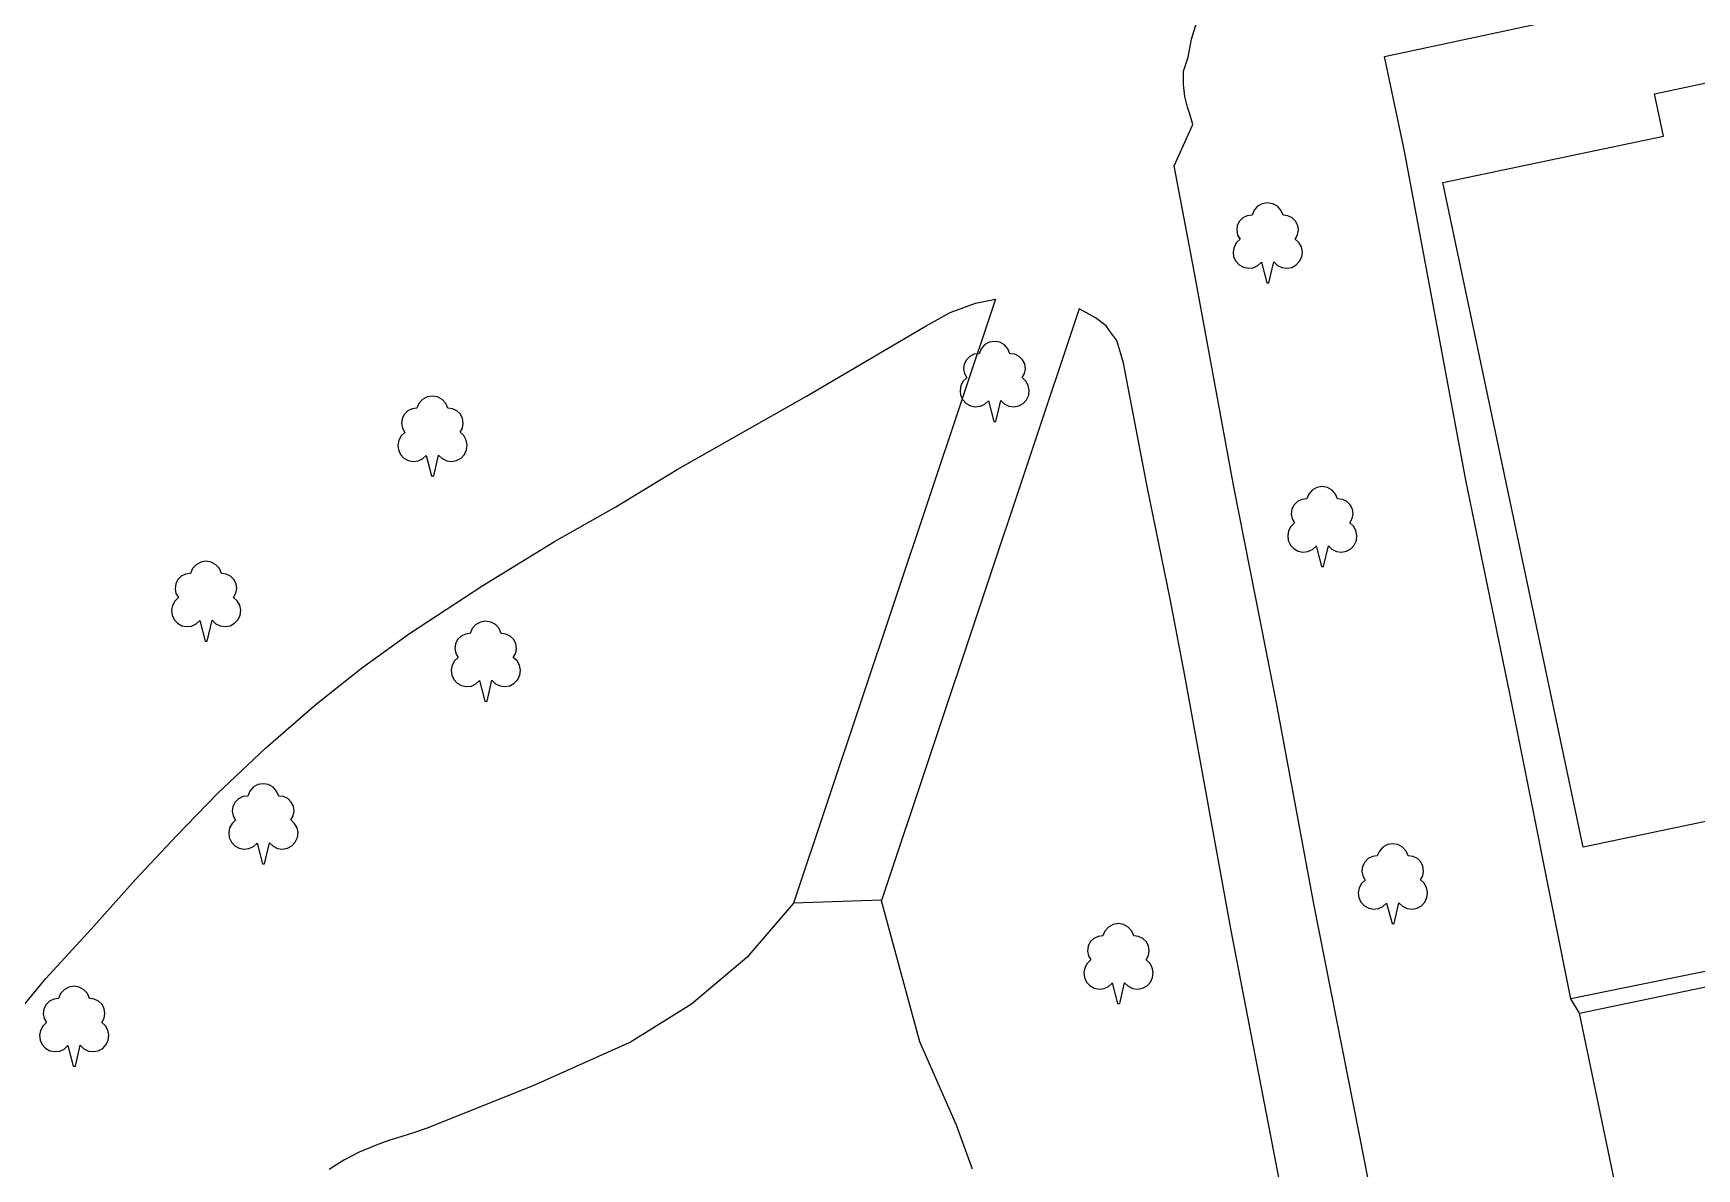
# Model space of a CAD drawing. Extents: x 427500 to 429848, y 434500 to 436505.
# Drawn here: x 428900.7 to 428963.1, y 435318.5 to 435361.1 of the extents above; entities that cross this region are included whole.
import ezdxf

# ---------------------------------------------------------------- set-up
doc = ezdxf.new("R2010")
doc.units = 0
doc.layers.add('LPTIP_Ex_Base', color=8, linetype='Continuous')

msp = doc.modelspace()

# ---------------------------------------------------------------- linework, layer by layer
at = {"layer": 'LPTIP_Ex_Base', "color": 251, "true_color": 0x636466}
for p, q in [((428951.4, 435360.2), (428958.609, 435361.742)), ((428944.15, 435360.85), (428944.35, 435361.5)), ((428944.03, 435360.18), (428944.15, 435360.85)), ((428943.85, 435359.65), (428944.03, 435360.18)), ((428952.15, 435356.65), (428951.4, 435360.2)), ((428943.85, 435359.15), (428943.85, 435359.65)), ((428961.541, 435358.808), (428966.016, 435359.751)), ((428943.9, 435358.7), (428943.85, 435359.15)), ((428944, 435358.3), (428943.9, 435358.7)), ((428961.876, 435357.218), (428961.541, 435358.808)), ((428944.1, 435358), (428944, 435358.3)), ((428944.2, 435357.65), (428944.1, 435358)), ((428943.5, 435356.1), (428944.2, 435357.65)), ((428953.594, 435355.473), (428961.876, 435357.218)), ((428944.25, 435352.15), (428943.5, 435356.1)), ((428953.15, 435351.3), (428952.15, 435356.65)), ((428958.851, 435330.527), (428953.594, 435355.473)), ((428945.75, 435344.05), (428944.25, 435352.15)), ((428936.8, 435351.1), (428929.22, 435328.43)), ((428936.05, 435350.95), (428936.8, 435351.1)), ((428954.45, 435344.3), (428953.15, 435351.3)), ((428939.944, 435350.728), (428932.522, 435328.531)), ((428934.2, 435350.1), (428935.1, 435350.6)), ((428935.1, 435350.6), (428936.05, 435350.95)), ((428940.1, 435350.65), (428939.944, 435350.728)), ((428940.55, 435350.4), (428940.1, 435350.65)), ((428929.7, 435347.45), (428934.2, 435350.1)), ((428940.95, 435350.1), (428940.55, 435350.4)), ((428941.05, 435349.95), (428940.95, 435350.1)), ((428941.35, 435349.55), (428941.05, 435349.95)), ((428941.5, 435349.05), (428941.35, 435349.55)), ((428941.6, 435348.7), (428941.5, 435349.05)), ((428942.5, 435344), (428941.6, 435348.7)), ((428924.85, 435344.7), (428929.7, 435347.45)), ((428922.55, 435343.3), (428924.85, 435344.7)), ((428956.1, 435336.3), (428954.45, 435344.3)), ((428943.35, 435339.85), (428942.5, 435344)), ((428947.35, 435335.95), (428945.75, 435344.05)), ((428920.25, 435342), (428922.55, 435343.3)), ((428917.55, 435340.35), (428920.25, 435342)), ((428914.8, 435338.55), (428917.55, 435340.35)), ((428943.9, 435336.97), (428943.35, 435339.85)), ((428913, 435337.25), (428914.8, 435338.55)), ((428911.3, 435335.9), (428913, 435337.25)), ((428945.65, 435327.4), (428943.9, 435336.97)), ((428958.4, 435324.84), (428956.1, 435336.3)), ((428909.4, 435334.25), (428911.3, 435335.9)), ((428948.75, 435328.4), (428947.35, 435335.95)), ((428907.6, 435332.55), (428909.4, 435334.25)), ((428906.05, 435330.95), (428907.6, 435332.55)), ((428958.72, 435324.3), (429000, 435332.9)), ((428966.823, 435332.207), (428958.851, 435330.527)), ((428990.75, 435331.45), (428958.4, 435324.84)), ((428904.5, 435329.3), (428906.05, 435330.95)), ((428902.85, 435327.45), (428904.5, 435329.3)), ((428929.22, 435328.43), (428927.46, 435326.39)), ((428932.52, 435328.54), (428929.22, 435328.43)), ((428932.522, 435328.531), (428932.52, 435328.54)), ((428932.525, 435328.519), (428932.522, 435328.531)), ((428933.96, 435323.23), (428932.525, 435328.519)), ((428950.45, 435319.8), (428948.75, 435328.4)), ((428901.15, 435325.6), (428902.85, 435327.45)), ((428947.6, 435317.3), (428945.65, 435327.4)), ((428927.46, 435326.39), (428925.39, 435324.64)), ((428899.75, 435323.9), (428901.15, 435325.6)), ((428925.39, 435324.64), (428923.1, 435323.21)), ((428958.72, 435324.3), (428958.4, 435324.84)), ((428965.96, 435289.55), (428958.72, 435324.3)), ((428923.1, 435323.21), (428919.49, 435321.6)), ((428935.33, 435320.1), (428933.96, 435323.23)), ((428919.49, 435321.6), (428915.46, 435319.99)), ((428915.46, 435319.99), (428914.99, 435319.82)), ((428935.94, 435318.45), (428935.33, 435320.1)), ((428913.55, 435319.35), (428912.91, 435319.08)), ((428914.03, 435319.52), (428913.55, 435319.35)), ((428914.51, 435319.67), (428914.03, 435319.52)), ((428914.99, 435319.82), (428914.51, 435319.67)), ((428952.1, 435311.4), (428950.45, 435319.8)), ((428912.34, 435318.78), (428911.78, 435318.44)), ((428912.91, 435319.08), (428912.34, 435318.78))]:
    msp.add_line(p, q, dxfattribs=at)
for points in [[(428945.976, 435353.347), (428945.84, 435353.219), (428945.751, 435353.056), (428945.716, 435352.873), (428945.738, 435352.689), (428945.817, 435352.52), (428945.944, 435352.384), (428946.106, 435352.293), (428946.289, 435352.257), (428946.474, 435352.278), (428946.643, 435352.356), (428946.78, 435352.482), (428946.781, 435352.485), (428946.982, 435351.711), (428947.062, 435351.711), (428947.243, 435352.494), (428947.243, 435352.494), (428947.379, 435352.363), (428947.549, 435352.281), (428947.735, 435352.257), (428947.92, 435352.291), (428948.086, 435352.381), (428948.214, 435352.519), (428948.294, 435352.689), (428948.317, 435352.876), (428948.28, 435353.061), (428948.188, 435353.225), (428948.049, 435353.352), (428948.137, 435353.509), (428948.169, 435353.686), (428948.144, 435353.865), (428948.062, 435354.025), (428947.933, 435354.151), (428947.77, 435354.229), (428947.591, 435354.25), (428947.591, 435354.25), (428947.514, 435354.434), (428947.381, 435354.581), (428947.206, 435354.677), (428947.01, 435354.711), (428946.814, 435354.677), (428946.639, 435354.581), (428946.506, 435354.434), (428946.429, 435354.25), (428946.249, 435354.228), (428946.086, 435354.15), (428945.957, 435354.023), (428945.875, 435353.861), (428945.851, 435353.681), (428945.886, 435353.504), (428945.976, 435353.347)], [(428935.726, 435348.147), (428935.59, 435348.019), (428935.501, 435347.856), (428935.466, 435347.673), (428935.488, 435347.489), (428935.567, 435347.32), (428935.694, 435347.184), (428935.856, 435347.093), (428936.039, 435347.057), (428936.224, 435347.078), (428936.393, 435347.156), (428936.53, 435347.282), (428936.531, 435347.285), (428936.732, 435346.511), (428936.812, 435346.511), (428936.993, 435347.294), (428936.993, 435347.294), (428937.129, 435347.163), (428937.299, 435347.081), (428937.485, 435347.057), (428937.67, 435347.091), (428937.836, 435347.181), (428937.964, 435347.319), (428938.044, 435347.489), (428938.067, 435347.676), (428938.03, 435347.861), (428937.938, 435348.025), (428937.799, 435348.152), (428937.887, 435348.309), (428937.919, 435348.486), (428937.894, 435348.665), (428937.812, 435348.825), (428937.683, 435348.951), (428937.52, 435349.029), (428937.341, 435349.05), (428937.341, 435349.05), (428937.264, 435349.234), (428937.131, 435349.381), (428936.956, 435349.477), (428936.76, 435349.511), (428936.564, 435349.477), (428936.389, 435349.381), (428936.256, 435349.234), (428936.179, 435349.05), (428935.999, 435349.028), (428935.836, 435348.95), (428935.707, 435348.823), (428935.625, 435348.661), (428935.601, 435348.481), (428935.636, 435348.304), (428935.726, 435348.147)], [(428914.626, 435346.097), (428914.49, 435345.969), (428914.401, 435345.806), (428914.366, 435345.623), (428914.388, 435345.439), (428914.467, 435345.27), (428914.594, 435345.134), (428914.756, 435345.043), (428914.939, 435345.007), (428915.124, 435345.028), (428915.293, 435345.106), (428915.43, 435345.232), (428915.431, 435345.235), (428915.632, 435344.461), (428915.712, 435344.461), (428915.893, 435345.244), (428915.893, 435345.244), (428916.029, 435345.113), (428916.199, 435345.031), (428916.385, 435345.007), (428916.57, 435345.041), (428916.736, 435345.131), (428916.864, 435345.269), (428916.944, 435345.439), (428916.967, 435345.626), (428916.93, 435345.811), (428916.838, 435345.975), (428916.699, 435346.102), (428916.787, 435346.259), (428916.819, 435346.436), (428916.794, 435346.615), (428916.712, 435346.775), (428916.583, 435346.901), (428916.42, 435346.979), (428916.241, 435347), (428916.241, 435347), (428916.164, 435347.184), (428916.031, 435347.331), (428915.856, 435347.427), (428915.66, 435347.461), (428915.464, 435347.427), (428915.289, 435347.331), (428915.156, 435347.184), (428915.079, 435347), (428914.899, 435346.978), (428914.736, 435346.9), (428914.607, 435346.773), (428914.525, 435346.611), (428914.501, 435346.431), (428914.536, 435346.254), (428914.626, 435346.097)], [(428948.026, 435342.697), (428947.89, 435342.569), (428947.801, 435342.406), (428947.766, 435342.223), (428947.788, 435342.039), (428947.867, 435341.87), (428947.994, 435341.734), (428948.156, 435341.643), (428948.339, 435341.607), (428948.524, 435341.628), (428948.693, 435341.706), (428948.83, 435341.832), (428948.831, 435341.835), (428949.032, 435341.061), (428949.112, 435341.061), (428949.293, 435341.844), (428949.293, 435341.844), (428949.429, 435341.713), (428949.599, 435341.631), (428949.785, 435341.607), (428949.97, 435341.641), (428950.136, 435341.731), (428950.264, 435341.869), (428950.344, 435342.039), (428950.367, 435342.226), (428950.33, 435342.411), (428950.238, 435342.575), (428950.099, 435342.702), (428950.187, 435342.859), (428950.219, 435343.036), (428950.194, 435343.215), (428950.112, 435343.375), (428949.983, 435343.501), (428949.82, 435343.579), (428949.641, 435343.6), (428949.641, 435343.6), (428949.564, 435343.784), (428949.431, 435343.931), (428949.256, 435344.027), (428949.06, 435344.061), (428948.864, 435344.027), (428948.689, 435343.931), (428948.556, 435343.784), (428948.479, 435343.6), (428948.299, 435343.578), (428948.136, 435343.5), (428948.007, 435343.373), (428947.925, 435343.211), (428947.901, 435343.031), (428947.936, 435342.854), (428948.026, 435342.697)], [(428906.126, 435339.897), (428905.99, 435339.769), (428905.901, 435339.606), (428905.866, 435339.423), (428905.888, 435339.239), (428905.967, 435339.07), (428906.094, 435338.934), (428906.256, 435338.843), (428906.439, 435338.807), (428906.624, 435338.828), (428906.793, 435338.906), (428906.93, 435339.032), (428906.931, 435339.035), (428907.132, 435338.261), (428907.212, 435338.261), (428907.393, 435339.044), (428907.393, 435339.044), (428907.529, 435338.913), (428907.699, 435338.831), (428907.885, 435338.807), (428908.07, 435338.841), (428908.236, 435338.931), (428908.364, 435339.069), (428908.444, 435339.239), (428908.467, 435339.426), (428908.43, 435339.611), (428908.338, 435339.775), (428908.199, 435339.902), (428908.287, 435340.059), (428908.319, 435340.236), (428908.294, 435340.415), (428908.212, 435340.575), (428908.083, 435340.701), (428907.92, 435340.779), (428907.741, 435340.8), (428907.741, 435340.8), (428907.664, 435340.984), (428907.531, 435341.131), (428907.356, 435341.227), (428907.16, 435341.261), (428906.964, 435341.227), (428906.789, 435341.131), (428906.656, 435340.984), (428906.579, 435340.8), (428906.399, 435340.778), (428906.236, 435340.7), (428906.107, 435340.573), (428906.025, 435340.411), (428906.001, 435340.231), (428906.036, 435340.054), (428906.126, 435339.897)], [(428916.626, 435337.647), (428916.49, 435337.519), (428916.401, 435337.356), (428916.366, 435337.173), (428916.388, 435336.989), (428916.467, 435336.82), (428916.594, 435336.684), (428916.756, 435336.593), (428916.939, 435336.557), (428917.124, 435336.578), (428917.293, 435336.656), (428917.43, 435336.782), (428917.431, 435336.785), (428917.632, 435336.011), (428917.712, 435336.011), (428917.893, 435336.794), (428917.893, 435336.794), (428918.029, 435336.663), (428918.199, 435336.581), (428918.385, 435336.557), (428918.57, 435336.591), (428918.736, 435336.681), (428918.864, 435336.819), (428918.944, 435336.989), (428918.967, 435337.176), (428918.93, 435337.361), (428918.838, 435337.525), (428918.699, 435337.652), (428918.787, 435337.809), (428918.819, 435337.986), (428918.794, 435338.165), (428918.712, 435338.325), (428918.583, 435338.451), (428918.42, 435338.529), (428918.241, 435338.55), (428918.241, 435338.55), (428918.164, 435338.734), (428918.031, 435338.881), (428917.856, 435338.977), (428917.66, 435339.011), (428917.464, 435338.977), (428917.289, 435338.881), (428917.156, 435338.734), (428917.079, 435338.55), (428916.899, 435338.528), (428916.736, 435338.45), (428916.607, 435338.323), (428916.525, 435338.161), (428916.501, 435337.981), (428916.536, 435337.804), (428916.626, 435337.647)], [(428908.276, 435331.547), (428908.14, 435331.419), (428908.051, 435331.256), (428908.016, 435331.073), (428908.038, 435330.889), (428908.117, 435330.72), (428908.244, 435330.584), (428908.406, 435330.493), (428908.589, 435330.457), (428908.774, 435330.478), (428908.943, 435330.556), (428909.08, 435330.682), (428909.081, 435330.685), (428909.282, 435329.911), (428909.362, 435329.911), (428909.543, 435330.694), (428909.543, 435330.694), (428909.679, 435330.563), (428909.849, 435330.481), (428910.035, 435330.457), (428910.22, 435330.491), (428910.386, 435330.581), (428910.514, 435330.719), (428910.594, 435330.889), (428910.617, 435331.076), (428910.58, 435331.261), (428910.488, 435331.425), (428910.349, 435331.552), (428910.437, 435331.709), (428910.469, 435331.886), (428910.444, 435332.065), (428910.362, 435332.225), (428910.233, 435332.351), (428910.07, 435332.429), (428909.891, 435332.45), (428909.891, 435332.45), (428909.814, 435332.634), (428909.681, 435332.781), (428909.506, 435332.877), (428909.31, 435332.911), (428909.114, 435332.877), (428908.939, 435332.781), (428908.806, 435332.634), (428908.729, 435332.45), (428908.549, 435332.428), (428908.386, 435332.35), (428908.257, 435332.223), (428908.175, 435332.061), (428908.151, 435331.881), (428908.186, 435331.704), (428908.276, 435331.547)], [(428950.676, 435329.297), (428950.54, 435329.169), (428950.451, 435329.006), (428950.416, 435328.823), (428950.438, 435328.639), (428950.517, 435328.47), (428950.644, 435328.334), (428950.806, 435328.243), (428950.989, 435328.207), (428951.174, 435328.228), (428951.343, 435328.306), (428951.48, 435328.432), (428951.481, 435328.435), (428951.682, 435327.661), (428951.762, 435327.661), (428951.943, 435328.444), (428951.943, 435328.444), (428952.079, 435328.313), (428952.249, 435328.231), (428952.435, 435328.207), (428952.62, 435328.241), (428952.786, 435328.331), (428952.914, 435328.469), (428952.994, 435328.639), (428953.017, 435328.826), (428952.98, 435329.011), (428952.888, 435329.175), (428952.749, 435329.302), (428952.837, 435329.459), (428952.869, 435329.636), (428952.844, 435329.815), (428952.762, 435329.975), (428952.633, 435330.101), (428952.47, 435330.179), (428952.291, 435330.2), (428952.291, 435330.2), (428952.214, 435330.384), (428952.081, 435330.531), (428951.906, 435330.627), (428951.71, 435330.661), (428951.514, 435330.627), (428951.339, 435330.531), (428951.206, 435330.384), (428951.129, 435330.2), (428950.949, 435330.178), (428950.786, 435330.1), (428950.657, 435329.973), (428950.575, 435329.811), (428950.551, 435329.631), (428950.586, 435329.454), (428950.676, 435329.297)], [(428940.376, 435326.297), (428940.24, 435326.169), (428940.151, 435326.006), (428940.116, 435325.823), (428940.138, 435325.639), (428940.217, 435325.47), (428940.344, 435325.334), (428940.506, 435325.243), (428940.689, 435325.207), (428940.874, 435325.228), (428941.043, 435325.306), (428941.18, 435325.432), (428941.181, 435325.435), (428941.382, 435324.661), (428941.462, 435324.661), (428941.643, 435325.444), (428941.643, 435325.444), (428941.779, 435325.313), (428941.949, 435325.231), (428942.135, 435325.207), (428942.32, 435325.241), (428942.486, 435325.331), (428942.614, 435325.469), (428942.694, 435325.639), (428942.717, 435325.826), (428942.68, 435326.011), (428942.588, 435326.175), (428942.449, 435326.302), (428942.537, 435326.459), (428942.569, 435326.636), (428942.544, 435326.815), (428942.462, 435326.975), (428942.333, 435327.101), (428942.17, 435327.179), (428941.991, 435327.2), (428941.991, 435327.2), (428941.914, 435327.384), (428941.781, 435327.531), (428941.606, 435327.627), (428941.41, 435327.661), (428941.214, 435327.627), (428941.039, 435327.531), (428940.906, 435327.384), (428940.829, 435327.2), (428940.649, 435327.178), (428940.486, 435327.1), (428940.357, 435326.973), (428940.275, 435326.811), (428940.251, 435326.631), (428940.286, 435326.454), (428940.376, 435326.297)], [(428901.176, 435323.947), (428901.04, 435323.819), (428900.951, 435323.656), (428900.916, 435323.473), (428900.938, 435323.289), (428901.017, 435323.12), (428901.144, 435322.984), (428901.306, 435322.893), (428901.489, 435322.857), (428901.674, 435322.878), (428901.843, 435322.956), (428901.98, 435323.082), (428901.981, 435323.085), (428902.182, 435322.311), (428902.262, 435322.311), (428902.443, 435323.094), (428902.443, 435323.094), (428902.579, 435322.963), (428902.749, 435322.881), (428902.935, 435322.857), (428903.12, 435322.891), (428903.286, 435322.981), (428903.414, 435323.119), (428903.494, 435323.289), (428903.517, 435323.476), (428903.48, 435323.661), (428903.388, 435323.825), (428903.249, 435323.952), (428903.337, 435324.109), (428903.369, 435324.286), (428903.344, 435324.465), (428903.262, 435324.625), (428903.133, 435324.751), (428902.97, 435324.829), (428902.791, 435324.85), (428902.791, 435324.85), (428902.714, 435325.034), (428902.581, 435325.181), (428902.406, 435325.277), (428902.21, 435325.311), (428902.014, 435325.277), (428901.839, 435325.181), (428901.706, 435325.034), (428901.629, 435324.85), (428901.449, 435324.828), (428901.286, 435324.75), (428901.157, 435324.623), (428901.075, 435324.461), (428901.051, 435324.281), (428901.086, 435324.104), (428901.176, 435323.947)]]:
    msp.add_lwpolyline(points, dxfattribs=at)

doc.saveas('drawing.dxf')
